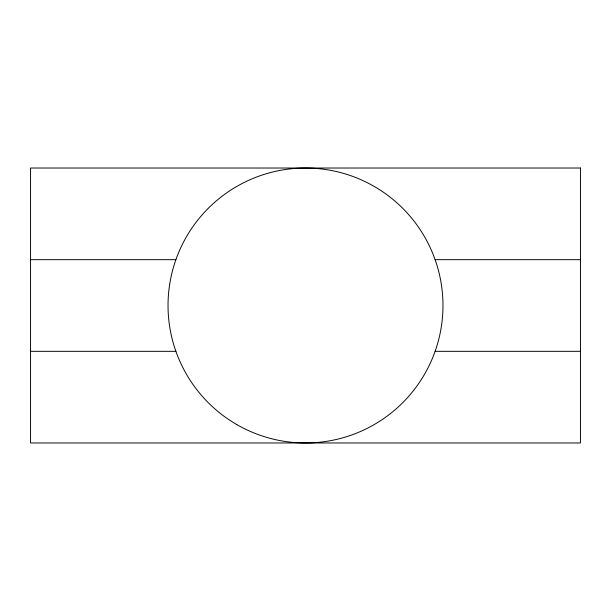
<?xml version="1.0" encoding="UTF-8"?>
<svg xmlns="http://www.w3.org/2000/svg" width="611" height="611" viewBox="0 0 611 611"><rect width="100%" height="100%" fill="white"/><g stroke="black" fill="none" stroke-linecap="round" stroke-linejoin="round"><path stroke-width="0.92" d="M30.55 259.675L175.884 259.675M435.116 259.675L580.45 259.675M30.55 351.325L175.884 351.325M435.116 351.325L580.45 351.325M580.45 168.025L30.55 168.025L30.55 442.975L580.45 442.975L580.45 168.025M236.763 424.553A137.475 137.475 0 0 0 442.975 305.5A137.475 137.475 0 0 0 236.763 186.447A137.475 137.475 0 0 0 236.763 424.553"/></g></svg>
